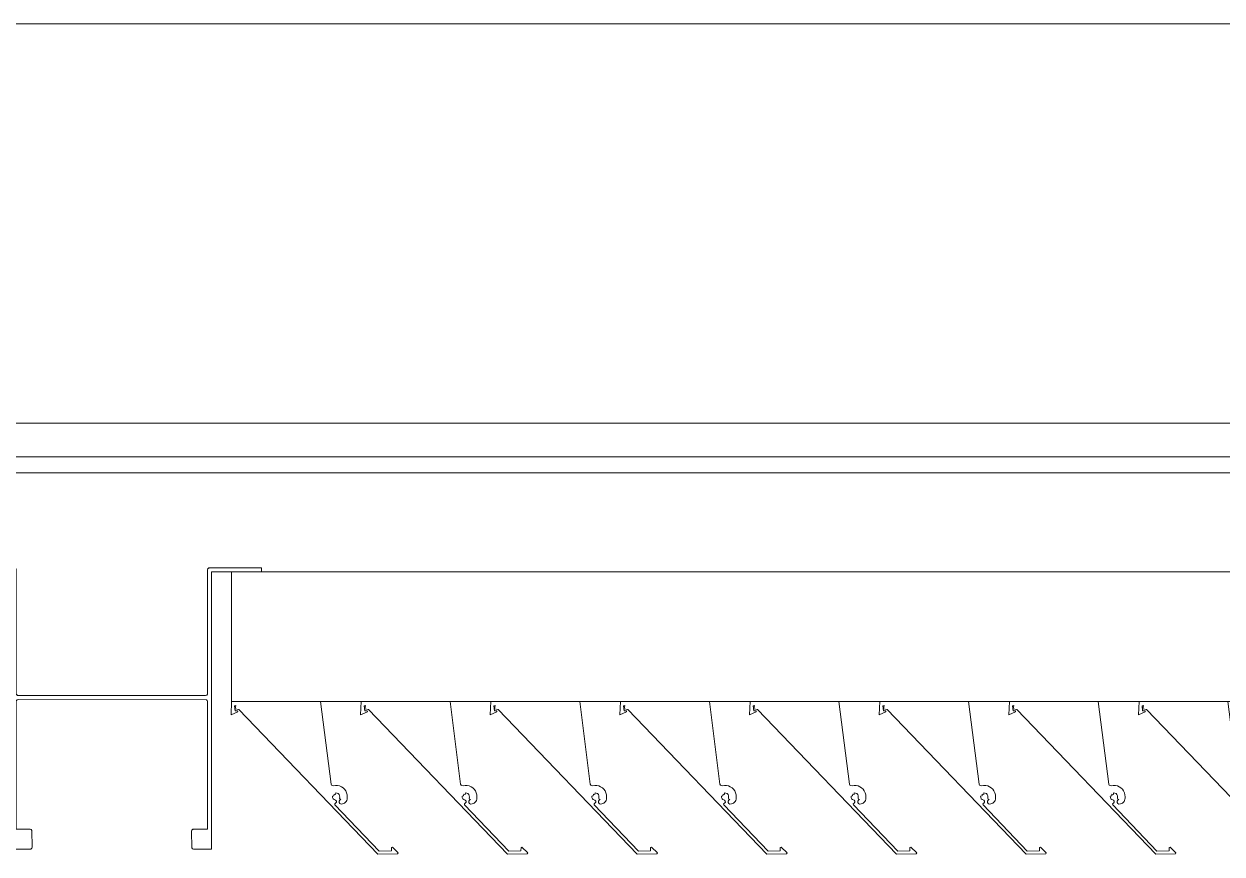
# Model space of a CAD drawing. Header units: millimetres. Extents: x -220592 to 404889, y -217665 to 38245.
# Drawn here: x 7785.06 to 7791.07, y -48120.48 to -48116.32 of the extents above; entities that cross this region are included whole.
import ezdxf

# ---------------------------------------------------------------- set-up
doc = ezdxf.new("R2010")
doc.units = ezdxf.units.MM
doc.linetypes.add('XKITLINE00', pattern=[0])
doc.layers.add('Part', color=7, linetype='Continuous', lineweight=0)

# ---------------------------------------------------------------- blocks, each defined once
blk = doc.blocks.new('*A15107')
at = {"layer": 'Part', "color": 7, "linetype": 'XKITLINE00', "lineweight": 0}
for p, q in [((90.53, 93.899559), (42.030015, 93.899559)), ((90.53, 91.899559), (42.030015, 91.899559))]:
    blk.add_line(p, q, dxfattribs=at)
blk = doc.blocks.new('*A15108')
at = {"layer": 'Part', "color": 7, "linetype": 'XKITLINE00', "lineweight": 0}
for p, q in [((42.279963, 91.730027), (90.279998, 91.729964)), ((42.279963, 91.650027), (90.279998, 91.649964))]:
    blk.add_line(p, q, dxfattribs=at)
blk = doc.blocks.new('*A15109')
at = {"layer": 'Part', "color": 7, "linetype": 'XKITLINE00', "lineweight": 0}
for p, q in [((48.45597, 90.504296), (48.45597, 91.154296)), ((48.45597, 91.154296), (62.255856, 91.154296)), ((48.45597, 90.504296), (62.255856, 90.504296))]:
    blk.add_line(p, q, dxfattribs=at)
blk = doc.blocks.new('*A15184')
at = {"layer": 'Part', "color": 7, "linetype": 'XKITLINE00', "lineweight": 0}
for p, q in [((53.005974, 90.504296), (53.00336, 90.436801)), ((53.021104, 90.482571), (53.027677, 90.484607)), ((53.024244, 90.457588), (53.021104, 90.482571)), ((53.027677, 90.484607), (53.024773, 90.467591)), ((53.024773, 90.467591), (53.043316, 90.464694)), ((53.504682, 90.090488), (53.451678, 90.504296)), ((53.00336, 90.436801), (53.036847, 90.452336)), ((53.036435, 90.457459), (53.024244, 90.457588)), ((53.036847, 90.452336), (53.036435, 90.457459)), ((53.043316, 90.464694), (53.739562, 89.739572)), ((53.506872, 90.085413), (53.504682, 90.090488)), ((53.511424, 90.082276), (53.506872, 90.085413)), ((53.516946, 90.082037), (53.511424, 90.082276)), ((53.52708, 90.083523), (53.516946, 90.082037)), ((53.537316, 90.083148), (53.52708, 90.083523)), ((53.547315, 90.080925), (53.537316, 90.083148)), ((53.556745, 90.076927), (53.547315, 90.080925)), ((53.565295, 90.071287), (53.556745, 90.076927)), ((53.572682, 90.064191), (53.565295, 90.071287)), ((53.57866, 90.055875), (53.572682, 90.064191)), ((53.583033, 90.046612), (53.57866, 90.055875)), ((53.585656, 90.036711), (53.583033, 90.046612)), ((53.51198, 90.029507), (53.51937, 90.031829)), ((53.512402, 90.022835), (53.51198, 90.029507)), ((53.515192, 90.016759), (53.512402, 90.022835)), ((53.519978, 90.012092), (53.515192, 90.016759)), ((53.51937, 90.031829), (53.520314, 90.038994)), ((53.527552, 90.008978), (53.519978, 90.012092)), ((53.520314, 90.038994), (53.527374, 90.037825)), ((53.523434, 89.990782), (53.528061, 89.994437)), ((53.524526, 89.985623), (53.523434, 89.990782)), ((53.527374, 90.037825), (53.52848, 90.04553)), ((53.531709, 90.004795), (53.527552, 90.008978)), ((53.528061, 89.994437), (53.531915, 89.998901)), ((53.52848, 90.04553), (53.534964, 90.044961)), ((53.531915, 89.998901), (53.531709, 90.004795)), ((53.534964, 90.044961), (53.540838, 90.042159)), ((53.540838, 90.042159), (53.54536, 90.037477)), ((53.54536, 90.037477), (53.547958, 90.031509)), ((53.549313, 90.009308), (53.546095, 90.004152)), ((53.546095, 90.004152), (53.546107, 89.998074)), ((53.546107, 89.998074), (53.549344, 89.99293)), ((53.548302, 90.025009), (53.547397, 90.019091)), ((53.547397, 90.019091), (53.549804, 90.01428)), ((53.547958, 90.031509), (53.548302, 90.025009)), ((53.554785, 90.01225), (53.549313, 90.009308)), ((53.549344, 89.99293), (53.554818, 89.99029)), ((53.549804, 90.01428), (53.554785, 90.01225)), ((53.554818, 89.99029), (53.562588, 89.990786)), ((53.562588, 89.990786), (53.568084, 89.992521)), ((53.568084, 89.992521), (53.573147, 89.995275)), ((53.573147, 89.995275), (53.57759, 89.998947)), ((53.57759, 89.998947), (53.581248, 90.0034)), ((53.581248, 90.0034), (53.583988, 90.00847)), ((53.583988, 90.00847), (53.585707, 90.013971)), ((53.586441, 90.026498), (53.585656, 90.036711)), ((53.585707, 90.013971), (53.586343, 90.019699)), ((53.586343, 90.019699), (53.586441, 90.026498)), ((53.745929, 89.754607), (53.524526, 89.985623)), ((53.807275, 89.75495), (53.745929, 89.754607)), ((53.807372, 89.77237), (53.807275, 89.75495)), ((53.812293, 89.773455), (53.807372, 89.77237)), ((53.841181, 89.744806), (53.812293, 89.773455)), ((53.739562, 89.739572), (53.838713, 89.740125)), ((53.838713, 89.740125), (53.841181, 89.744806))]:
    blk.add_line(p, q, dxfattribs=at)
blk = doc.blocks.new('*A15185')
at = {"layer": 'Part', "color": 7, "linetype": 'XKITLINE00', "lineweight": 0}
for p, q in [((52.355974, 90.504296), (52.35336, 90.436801)), ((52.371104, 90.482571), (52.377677, 90.484607)), ((52.374244, 90.457588), (52.371104, 90.482571)), ((52.377677, 90.484607), (52.374773, 90.467591)), ((52.374773, 90.467591), (52.393316, 90.464694)), ((52.854682, 90.090488), (52.801678, 90.504296)), ((52.35336, 90.436801), (52.386847, 90.452336)), ((52.386435, 90.457459), (52.374244, 90.457588)), ((52.386847, 90.452336), (52.386435, 90.457459)), ((52.393316, 90.464694), (53.089562, 89.739572)), ((52.856872, 90.085413), (52.854682, 90.090488)), ((52.861424, 90.082276), (52.856872, 90.085413)), ((52.866946, 90.082037), (52.861424, 90.082276)), ((52.87708, 90.083523), (52.866946, 90.082037)), ((52.887316, 90.083148), (52.87708, 90.083523)), ((52.897315, 90.080925), (52.887316, 90.083148)), ((52.906745, 90.076927), (52.897315, 90.080925)), ((52.915295, 90.071287), (52.906745, 90.076927)), ((52.922682, 90.064191), (52.915295, 90.071287)), ((52.92866, 90.055875), (52.922682, 90.064191)), ((52.933033, 90.046612), (52.92866, 90.055875)), ((52.935656, 90.036711), (52.933033, 90.046612)), ((52.86198, 90.029507), (52.86937, 90.031829)), ((52.862402, 90.022835), (52.86198, 90.029507)), ((52.865192, 90.016759), (52.862402, 90.022835)), ((52.869978, 90.012092), (52.865192, 90.016759)), ((52.86937, 90.031829), (52.870314, 90.038994)), ((52.877552, 90.008978), (52.869978, 90.012092)), ((52.870314, 90.038994), (52.877374, 90.037825)), ((52.873434, 89.990782), (52.878061, 89.994437)), ((52.874526, 89.985623), (52.873434, 89.990782)), ((52.877374, 90.037825), (52.87848, 90.04553)), ((52.881709, 90.004795), (52.877552, 90.008978)), ((52.878061, 89.994437), (52.881915, 89.998901)), ((52.87848, 90.04553), (52.884964, 90.044961)), ((52.881915, 89.998901), (52.881709, 90.004795)), ((52.884964, 90.044961), (52.890838, 90.042159)), ((52.890838, 90.042159), (52.89536, 90.037477)), ((52.89536, 90.037477), (52.897958, 90.031509)), ((52.899313, 90.009308), (52.896095, 90.004152)), ((52.896095, 90.004152), (52.896107, 89.998074)), ((52.896107, 89.998074), (52.899344, 89.99293)), ((52.898302, 90.025009), (52.897397, 90.019091)), ((52.897397, 90.019091), (52.899804, 90.01428)), ((52.897958, 90.031509), (52.898302, 90.025009)), ((52.904785, 90.01225), (52.899313, 90.009308)), ((52.899344, 89.99293), (52.904818, 89.99029)), ((52.899804, 90.01428), (52.904785, 90.01225)), ((52.904818, 89.99029), (52.912588, 89.990786)), ((52.912588, 89.990786), (52.918084, 89.992521)), ((52.918084, 89.992521), (52.923147, 89.995275)), ((52.923147, 89.995275), (52.92759, 89.998947)), ((52.92759, 89.998947), (52.931248, 90.0034)), ((52.931248, 90.0034), (52.933988, 90.00847)), ((52.933988, 90.00847), (52.935707, 90.013971)), ((52.936441, 90.026498), (52.935656, 90.036711)), ((52.935707, 90.013971), (52.936343, 90.019699)), ((52.936343, 90.019699), (52.936441, 90.026498)), ((53.095929, 89.754607), (52.874526, 89.985623)), ((53.157275, 89.75495), (53.095929, 89.754607)), ((53.157372, 89.77237), (53.157275, 89.75495)), ((53.162293, 89.773455), (53.157372, 89.77237)), ((53.191181, 89.744806), (53.162293, 89.773455)), ((53.089562, 89.739572), (53.188713, 89.740125)), ((53.188713, 89.740125), (53.191181, 89.744806))]:
    blk.add_line(p, q, dxfattribs=at)
blk = doc.blocks.new('*A15186')
at = {"layer": 'Part', "color": 7, "linetype": 'XKITLINE00', "lineweight": 0}
for p, q in [((51.705974, 90.504296), (51.70336, 90.436801)), ((51.721104, 90.482571), (51.727677, 90.484607)), ((51.724244, 90.457588), (51.721104, 90.482571)), ((51.727677, 90.484607), (51.724773, 90.467591)), ((51.724773, 90.467591), (51.743316, 90.464694)), ((52.204682, 90.090488), (52.151678, 90.504296)), ((51.70336, 90.436801), (51.736847, 90.452336)), ((51.736435, 90.457459), (51.724244, 90.457588)), ((51.736847, 90.452336), (51.736435, 90.457459)), ((51.743316, 90.464694), (52.439562, 89.739572)), ((52.206872, 90.085413), (52.204682, 90.090488)), ((52.211424, 90.082276), (52.206872, 90.085413)), ((52.216946, 90.082037), (52.211424, 90.082276)), ((52.22708, 90.083523), (52.216946, 90.082037)), ((52.237316, 90.083148), (52.22708, 90.083523)), ((52.247315, 90.080925), (52.237316, 90.083148)), ((52.256745, 90.076927), (52.247315, 90.080925)), ((52.265295, 90.071287), (52.256745, 90.076927)), ((52.272682, 90.064191), (52.265295, 90.071287)), ((52.27866, 90.055875), (52.272682, 90.064191)), ((52.283033, 90.046612), (52.27866, 90.055875)), ((52.285656, 90.036711), (52.283033, 90.046612)), ((52.21198, 90.029507), (52.21937, 90.031829)), ((52.212402, 90.022835), (52.21198, 90.029507)), ((52.215192, 90.016759), (52.212402, 90.022835)), ((52.219978, 90.012092), (52.215192, 90.016759)), ((52.21937, 90.031829), (52.220314, 90.038994)), ((52.227552, 90.008978), (52.219978, 90.012092)), ((52.220314, 90.038994), (52.227374, 90.037825)), ((52.223434, 89.990782), (52.228061, 89.994437)), ((52.224526, 89.985623), (52.223434, 89.990782)), ((52.227374, 90.037825), (52.22848, 90.04553)), ((52.231709, 90.004795), (52.227552, 90.008978)), ((52.228061, 89.994437), (52.231915, 89.998901)), ((52.22848, 90.04553), (52.234964, 90.044961)), ((52.231915, 89.998901), (52.231709, 90.004795)), ((52.234964, 90.044961), (52.240838, 90.042159)), ((52.240838, 90.042159), (52.24536, 90.037477)), ((52.24536, 90.037477), (52.247958, 90.031509)), ((52.249313, 90.009308), (52.246095, 90.004152)), ((52.246095, 90.004152), (52.246107, 89.998074)), ((52.246107, 89.998074), (52.249344, 89.99293)), ((52.248302, 90.025009), (52.247397, 90.019091)), ((52.247397, 90.019091), (52.249804, 90.01428)), ((52.247958, 90.031509), (52.248302, 90.025009)), ((52.254785, 90.01225), (52.249313, 90.009308)), ((52.249344, 89.99293), (52.254818, 89.99029)), ((52.249804, 90.01428), (52.254785, 90.01225)), ((52.254818, 89.99029), (52.262588, 89.990786)), ((52.262588, 89.990786), (52.268084, 89.992521)), ((52.268084, 89.992521), (52.273147, 89.995275)), ((52.273147, 89.995275), (52.27759, 89.998947)), ((52.27759, 89.998947), (52.281248, 90.0034)), ((52.281248, 90.0034), (52.283988, 90.00847)), ((52.283988, 90.00847), (52.285707, 90.013971)), ((52.286441, 90.026498), (52.285656, 90.036711)), ((52.285707, 90.013971), (52.286343, 90.019699)), ((52.286343, 90.019699), (52.286441, 90.026498)), ((52.445929, 89.754607), (52.224526, 89.985623)), ((52.507275, 89.75495), (52.445929, 89.754607)), ((52.507372, 89.77237), (52.507275, 89.75495)), ((52.512293, 89.773455), (52.507372, 89.77237)), ((52.541181, 89.744806), (52.512293, 89.773455)), ((52.439562, 89.739572), (52.538713, 89.740125)), ((52.538713, 89.740125), (52.541181, 89.744806))]:
    blk.add_line(p, q, dxfattribs=at)
blk = doc.blocks.new('*A15187')
at = {"layer": 'Part', "color": 7, "linetype": 'XKITLINE00', "lineweight": 0}
for p, q in [((51.055974, 90.504296), (51.05336, 90.436801)), ((51.071104, 90.482571), (51.077677, 90.484607)), ((51.074244, 90.457588), (51.071104, 90.482571)), ((51.077677, 90.484607), (51.074773, 90.467591)), ((51.074773, 90.467591), (51.093316, 90.464694)), ((51.554682, 90.090488), (51.501678, 90.504296)), ((51.05336, 90.436801), (51.086847, 90.452336)), ((51.086435, 90.457459), (51.074244, 90.457588)), ((51.086847, 90.452336), (51.086435, 90.457459)), ((51.093316, 90.464694), (51.789562, 89.739572)), ((51.556872, 90.085413), (51.554682, 90.090488)), ((51.561424, 90.082276), (51.556872, 90.085413)), ((51.566946, 90.082037), (51.561424, 90.082276)), ((51.57708, 90.083523), (51.566946, 90.082037)), ((51.587316, 90.083148), (51.57708, 90.083523)), ((51.597315, 90.080925), (51.587316, 90.083148)), ((51.606745, 90.076927), (51.597315, 90.080925)), ((51.615295, 90.071287), (51.606745, 90.076927)), ((51.622682, 90.064191), (51.615295, 90.071287)), ((51.62866, 90.055875), (51.622682, 90.064191)), ((51.633033, 90.046612), (51.62866, 90.055875)), ((51.635656, 90.036711), (51.633033, 90.046612)), ((51.56198, 90.029507), (51.56937, 90.031829)), ((51.562402, 90.022835), (51.56198, 90.029507)), ((51.565192, 90.016759), (51.562402, 90.022835)), ((51.569978, 90.012092), (51.565192, 90.016759)), ((51.56937, 90.031829), (51.570314, 90.038994)), ((51.577552, 90.008978), (51.569978, 90.012092)), ((51.570314, 90.038994), (51.577374, 90.037825)), ((51.573434, 89.990782), (51.578061, 89.994437)), ((51.574526, 89.985623), (51.573434, 89.990782)), ((51.577374, 90.037825), (51.57848, 90.04553)), ((51.581709, 90.004795), (51.577552, 90.008978)), ((51.578061, 89.994437), (51.581915, 89.998901)), ((51.57848, 90.04553), (51.584964, 90.044961)), ((51.581915, 89.998901), (51.581709, 90.004795)), ((51.584964, 90.044961), (51.590838, 90.042159)), ((51.590838, 90.042159), (51.59536, 90.037477)), ((51.59536, 90.037477), (51.597958, 90.031509)), ((51.599313, 90.009308), (51.596095, 90.004152)), ((51.596095, 90.004152), (51.596107, 89.998074)), ((51.596107, 89.998074), (51.599344, 89.99293)), ((51.598302, 90.025009), (51.597397, 90.019091)), ((51.597397, 90.019091), (51.599804, 90.01428)), ((51.597958, 90.031509), (51.598302, 90.025009)), ((51.604785, 90.01225), (51.599313, 90.009308)), ((51.599344, 89.99293), (51.604818, 89.99029)), ((51.599804, 90.01428), (51.604785, 90.01225)), ((51.604818, 89.99029), (51.612588, 89.990786)), ((51.612588, 89.990786), (51.618084, 89.992521)), ((51.618084, 89.992521), (51.623147, 89.995275)), ((51.623147, 89.995275), (51.62759, 89.998947)), ((51.62759, 89.998947), (51.631248, 90.0034)), ((51.631248, 90.0034), (51.633988, 90.00847)), ((51.633988, 90.00847), (51.635707, 90.013971)), ((51.636441, 90.026498), (51.635656, 90.036711)), ((51.635707, 90.013971), (51.636343, 90.019699)), ((51.636343, 90.019699), (51.636441, 90.026498)), ((51.795929, 89.754607), (51.574526, 89.985623)), ((51.857275, 89.75495), (51.795929, 89.754607)), ((51.857372, 89.77237), (51.857275, 89.75495)), ((51.862293, 89.773455), (51.857372, 89.77237)), ((51.891181, 89.744806), (51.862293, 89.773455)), ((51.789562, 89.739572), (51.888713, 89.740125)), ((51.888713, 89.740125), (51.891181, 89.744806))]:
    blk.add_line(p, q, dxfattribs=at)
blk = doc.blocks.new('*A15188')
at = {"layer": 'Part', "color": 7, "linetype": 'XKITLINE00', "lineweight": 0}
for p, q in [((50.405974, 90.504296), (50.40336, 90.436801)), ((50.421104, 90.482571), (50.427677, 90.484607)), ((50.424244, 90.457588), (50.421104, 90.482571)), ((50.427677, 90.484607), (50.424773, 90.467591)), ((50.424773, 90.467591), (50.443316, 90.464694)), ((50.904682, 90.090488), (50.851678, 90.504296)), ((50.40336, 90.436801), (50.436847, 90.452336)), ((50.436435, 90.457459), (50.424244, 90.457588)), ((50.436847, 90.452336), (50.436435, 90.457459)), ((50.443316, 90.464694), (51.139562, 89.739572)), ((50.906872, 90.085413), (50.904682, 90.090488)), ((50.911424, 90.082276), (50.906872, 90.085413)), ((50.916946, 90.082037), (50.911424, 90.082276)), ((50.92708, 90.083523), (50.916946, 90.082037)), ((50.937316, 90.083148), (50.92708, 90.083523)), ((50.947315, 90.080925), (50.937316, 90.083148)), ((50.956745, 90.076927), (50.947315, 90.080925)), ((50.965295, 90.071287), (50.956745, 90.076927)), ((50.972682, 90.064191), (50.965295, 90.071287)), ((50.97866, 90.055875), (50.972682, 90.064191)), ((50.983033, 90.046612), (50.97866, 90.055875)), ((50.985656, 90.036711), (50.983033, 90.046612)), ((50.91198, 90.029507), (50.91937, 90.031829)), ((50.912402, 90.022835), (50.91198, 90.029507)), ((50.915192, 90.016759), (50.912402, 90.022835)), ((50.919978, 90.012092), (50.915192, 90.016759)), ((50.91937, 90.031829), (50.920314, 90.038994)), ((50.927552, 90.008978), (50.919978, 90.012092)), ((50.920314, 90.038994), (50.927374, 90.037825)), ((50.923434, 89.990782), (50.928061, 89.994437)), ((50.924526, 89.985623), (50.923434, 89.990782)), ((50.927374, 90.037825), (50.92848, 90.04553)), ((50.931709, 90.004795), (50.927552, 90.008978)), ((50.928061, 89.994437), (50.931915, 89.998901)), ((50.92848, 90.04553), (50.934964, 90.044961)), ((50.931915, 89.998901), (50.931709, 90.004795)), ((50.934964, 90.044961), (50.940838, 90.042159)), ((50.940838, 90.042159), (50.94536, 90.037477)), ((50.94536, 90.037477), (50.947958, 90.031509)), ((50.949313, 90.009308), (50.946095, 90.004152)), ((50.946095, 90.004152), (50.946107, 89.998074)), ((50.946107, 89.998074), (50.949344, 89.99293)), ((50.948302, 90.025009), (50.947397, 90.019091)), ((50.947397, 90.019091), (50.949804, 90.01428)), ((50.947958, 90.031509), (50.948302, 90.025009)), ((50.954785, 90.01225), (50.949313, 90.009308)), ((50.949344, 89.99293), (50.954818, 89.99029)), ((50.949804, 90.01428), (50.954785, 90.01225)), ((50.954818, 89.99029), (50.962588, 89.990786)), ((50.962588, 89.990786), (50.968084, 89.992521)), ((50.968084, 89.992521), (50.973147, 89.995275)), ((50.973147, 89.995275), (50.97759, 89.998947)), ((50.97759, 89.998947), (50.981248, 90.0034)), ((50.981248, 90.0034), (50.983988, 90.00847)), ((50.983988, 90.00847), (50.985707, 90.013971)), ((50.986441, 90.026498), (50.985656, 90.036711)), ((50.985707, 90.013971), (50.986343, 90.019699)), ((50.986343, 90.019699), (50.986441, 90.026498)), ((51.145929, 89.754607), (50.924526, 89.985623)), ((51.207275, 89.75495), (51.145929, 89.754607)), ((51.207372, 89.77237), (51.207275, 89.75495)), ((51.212293, 89.773455), (51.207372, 89.77237)), ((51.241181, 89.744806), (51.212293, 89.773455)), ((51.139562, 89.739572), (51.238713, 89.740125)), ((51.238713, 89.740125), (51.241181, 89.744806))]:
    blk.add_line(p, q, dxfattribs=at)
blk = doc.blocks.new('*A15189')
at = {"layer": 'Part', "color": 7, "linetype": 'XKITLINE00', "lineweight": 0}
for p, q in [((49.755974, 90.504296), (49.75336, 90.436801)), ((49.771104, 90.482571), (49.777677, 90.484607)), ((49.774244, 90.457588), (49.771104, 90.482571)), ((49.777677, 90.484607), (49.774773, 90.467591)), ((49.774773, 90.467591), (49.793316, 90.464694)), ((50.254682, 90.090488), (50.201678, 90.504296)), ((49.75336, 90.436801), (49.786847, 90.452336)), ((49.786435, 90.457459), (49.774244, 90.457588)), ((49.786847, 90.452336), (49.786435, 90.457459)), ((49.793316, 90.464694), (50.489562, 89.739572)), ((50.256872, 90.085413), (50.254682, 90.090488)), ((50.261424, 90.082276), (50.256872, 90.085413)), ((50.266946, 90.082037), (50.261424, 90.082276)), ((50.27708, 90.083523), (50.266946, 90.082037)), ((50.287316, 90.083148), (50.27708, 90.083523)), ((50.297315, 90.080925), (50.287316, 90.083148)), ((50.306745, 90.076927), (50.297315, 90.080925)), ((50.315295, 90.071287), (50.306745, 90.076927)), ((50.322682, 90.064191), (50.315295, 90.071287)), ((50.32866, 90.055875), (50.322682, 90.064191)), ((50.333033, 90.046612), (50.32866, 90.055875)), ((50.335656, 90.036711), (50.333033, 90.046612)), ((50.26198, 90.029507), (50.26937, 90.031829)), ((50.262402, 90.022835), (50.26198, 90.029507)), ((50.265192, 90.016759), (50.262402, 90.022835)), ((50.269978, 90.012092), (50.265192, 90.016759)), ((50.26937, 90.031829), (50.270314, 90.038994)), ((50.277552, 90.008978), (50.269978, 90.012092)), ((50.270314, 90.038994), (50.277374, 90.037825)), ((50.273434, 89.990782), (50.278061, 89.994437)), ((50.274526, 89.985623), (50.273434, 89.990782)), ((50.277374, 90.037825), (50.27848, 90.04553)), ((50.281709, 90.004795), (50.277552, 90.008978)), ((50.278061, 89.994437), (50.281915, 89.998901)), ((50.27848, 90.04553), (50.284964, 90.044961)), ((50.281915, 89.998901), (50.281709, 90.004795)), ((50.284964, 90.044961), (50.290838, 90.042159)), ((50.290838, 90.042159), (50.29536, 90.037477)), ((50.29536, 90.037477), (50.297958, 90.031509)), ((50.299313, 90.009308), (50.296095, 90.004152)), ((50.296095, 90.004152), (50.296107, 89.998074)), ((50.296107, 89.998074), (50.299344, 89.99293)), ((50.298302, 90.025009), (50.297397, 90.019091)), ((50.297397, 90.019091), (50.299804, 90.01428)), ((50.297958, 90.031509), (50.298302, 90.025009)), ((50.304785, 90.01225), (50.299313, 90.009308)), ((50.299344, 89.99293), (50.304818, 89.99029)), ((50.299804, 90.01428), (50.304785, 90.01225)), ((50.304818, 89.99029), (50.312588, 89.990786)), ((50.312588, 89.990786), (50.318084, 89.992521)), ((50.318084, 89.992521), (50.323147, 89.995275)), ((50.323147, 89.995275), (50.32759, 89.998947)), ((50.32759, 89.998947), (50.331248, 90.0034)), ((50.331248, 90.0034), (50.333988, 90.00847)), ((50.333988, 90.00847), (50.335707, 90.013971)), ((50.336441, 90.026498), (50.335656, 90.036711)), ((50.335707, 90.013971), (50.336343, 90.019699)), ((50.336343, 90.019699), (50.336441, 90.026498)), ((50.495929, 89.754607), (50.274526, 89.985623)), ((50.557275, 89.75495), (50.495929, 89.754607)), ((50.557372, 89.77237), (50.557275, 89.75495)), ((50.562293, 89.773455), (50.557372, 89.77237)), ((50.591181, 89.744806), (50.562293, 89.773455)), ((50.489562, 89.739572), (50.588713, 89.740125)), ((50.588713, 89.740125), (50.591181, 89.744806))]:
    blk.add_line(p, q, dxfattribs=at)
blk = doc.blocks.new('*A15190')
at = {"layer": 'Part', "color": 7, "linetype": 'XKITLINE00', "lineweight": 0}
for p, q in [((49.105974, 90.504296), (49.10336, 90.436801)), ((49.121104, 90.482571), (49.127677, 90.484607)), ((49.124244, 90.457588), (49.121104, 90.482571)), ((49.127677, 90.484607), (49.124773, 90.467591)), ((49.124773, 90.467591), (49.143316, 90.464694)), ((49.604682, 90.090488), (49.551678, 90.504296)), ((49.10336, 90.436801), (49.136847, 90.452336)), ((49.136435, 90.457459), (49.124244, 90.457588)), ((49.136847, 90.452336), (49.136435, 90.457459)), ((49.143316, 90.464694), (49.839562, 89.739572)), ((49.606872, 90.085413), (49.604682, 90.090488)), ((49.611424, 90.082276), (49.606872, 90.085413)), ((49.616946, 90.082037), (49.611424, 90.082276)), ((49.62708, 90.083523), (49.616946, 90.082037)), ((49.637316, 90.083148), (49.62708, 90.083523)), ((49.647315, 90.080925), (49.637316, 90.083148)), ((49.656745, 90.076927), (49.647315, 90.080925)), ((49.665295, 90.071287), (49.656745, 90.076927)), ((49.672682, 90.064191), (49.665295, 90.071287)), ((49.67866, 90.055875), (49.672682, 90.064191)), ((49.683033, 90.046612), (49.67866, 90.055875)), ((49.685656, 90.036711), (49.683033, 90.046612)), ((49.61198, 90.029507), (49.61937, 90.031829)), ((49.612402, 90.022835), (49.61198, 90.029507)), ((49.615192, 90.016759), (49.612402, 90.022835)), ((49.619978, 90.012092), (49.615192, 90.016759)), ((49.61937, 90.031829), (49.620314, 90.038994)), ((49.627552, 90.008978), (49.619978, 90.012092)), ((49.620314, 90.038994), (49.627374, 90.037825)), ((49.623434, 89.990782), (49.628061, 89.994437)), ((49.624526, 89.985623), (49.623434, 89.990782)), ((49.627374, 90.037825), (49.62848, 90.04553)), ((49.631709, 90.004795), (49.627552, 90.008978)), ((49.628061, 89.994437), (49.631915, 89.998901)), ((49.62848, 90.04553), (49.634964, 90.044961)), ((49.631915, 89.998901), (49.631709, 90.004795)), ((49.634964, 90.044961), (49.640838, 90.042159)), ((49.640838, 90.042159), (49.64536, 90.037477)), ((49.64536, 90.037477), (49.647958, 90.031509)), ((49.649313, 90.009308), (49.646095, 90.004152)), ((49.646095, 90.004152), (49.646107, 89.998074)), ((49.646107, 89.998074), (49.649344, 89.99293)), ((49.648302, 90.025009), (49.647397, 90.019091)), ((49.647397, 90.019091), (49.649804, 90.01428)), ((49.647958, 90.031509), (49.648302, 90.025009)), ((49.654785, 90.01225), (49.649313, 90.009308)), ((49.649344, 89.99293), (49.654818, 89.99029)), ((49.649804, 90.01428), (49.654785, 90.01225)), ((49.654818, 89.99029), (49.662588, 89.990786)), ((49.662588, 89.990786), (49.668084, 89.992521)), ((49.668084, 89.992521), (49.673147, 89.995275)), ((49.673147, 89.995275), (49.67759, 89.998947)), ((49.67759, 89.998947), (49.681248, 90.0034)), ((49.681248, 90.0034), (49.683988, 90.00847)), ((49.683988, 90.00847), (49.685707, 90.013971)), ((49.686441, 90.026498), (49.685656, 90.036711)), ((49.685707, 90.013971), (49.686343, 90.019699)), ((49.686343, 90.019699), (49.686441, 90.026498)), ((49.845929, 89.754607), (49.624526, 89.985623)), ((49.907275, 89.75495), (49.845929, 89.754607)), ((49.907372, 89.77237), (49.907275, 89.75495)), ((49.912293, 89.773455), (49.907372, 89.77237)), ((49.941181, 89.744806), (49.912293, 89.773455)), ((49.839562, 89.739572), (49.938713, 89.740125)), ((49.938713, 89.740125), (49.941181, 89.744806))]:
    blk.add_line(p, q, dxfattribs=at)
blk = doc.blocks.new('*A15191')
at = {"layer": 'Part', "color": 7, "linetype": 'XKITLINE00', "lineweight": 0}
for p, q in [((48.45597, 90.504182), (48.45336, 90.436801)), ((48.471104, 90.482571), (48.477677, 90.484607)), ((48.474244, 90.457588), (48.471104, 90.482571)), ((48.477677, 90.484607), (48.474773, 90.467591)), ((48.474773, 90.467591), (48.493316, 90.464694)), ((48.954682, 90.090488), (48.901678, 90.504296)), ((48.45336, 90.436801), (48.486847, 90.452336)), ((48.486435, 90.457459), (48.474244, 90.457588)), ((48.486847, 90.452336), (48.486435, 90.457459)), ((48.493316, 90.464694), (49.189562, 89.739572)), ((48.956872, 90.085413), (48.954682, 90.090488)), ((48.961424, 90.082276), (48.956872, 90.085413)), ((48.966946, 90.082037), (48.961424, 90.082276)), ((48.97708, 90.083523), (48.966946, 90.082037)), ((48.987316, 90.083148), (48.97708, 90.083523)), ((48.997315, 90.080925), (48.987316, 90.083148)), ((49.006745, 90.076927), (48.997315, 90.080925)), ((49.015295, 90.071287), (49.006745, 90.076927)), ((49.022682, 90.064191), (49.015295, 90.071287)), ((49.02866, 90.055875), (49.022682, 90.064191)), ((49.033033, 90.046612), (49.02866, 90.055875)), ((49.035656, 90.036711), (49.033033, 90.046612)), ((48.96198, 90.029507), (48.96937, 90.031829)), ((48.962402, 90.022835), (48.96198, 90.029507)), ((48.965192, 90.016759), (48.962402, 90.022835)), ((48.969978, 90.012092), (48.965192, 90.016759)), ((48.96937, 90.031829), (48.970314, 90.038994)), ((48.977552, 90.008978), (48.969978, 90.012092)), ((48.970314, 90.038994), (48.977374, 90.037825)), ((48.973434, 89.990782), (48.978061, 89.994437)), ((48.974526, 89.985623), (48.973434, 89.990782)), ((48.977374, 90.037825), (48.97848, 90.04553)), ((48.981709, 90.004795), (48.977552, 90.008978)), ((48.978061, 89.994437), (48.981915, 89.998901)), ((48.97848, 90.04553), (48.984964, 90.044961)), ((48.981915, 89.998901), (48.981709, 90.004795)), ((48.984964, 90.044961), (48.990838, 90.042159)), ((48.990838, 90.042159), (48.99536, 90.037477)), ((48.99536, 90.037477), (48.997958, 90.031509)), ((48.999313, 90.009308), (48.996095, 90.004152)), ((48.996095, 90.004152), (48.996107, 89.998074)), ((48.996107, 89.998074), (48.999344, 89.99293)), ((48.998302, 90.025009), (48.997397, 90.019091)), ((48.997397, 90.019091), (48.999804, 90.01428)), ((48.997958, 90.031509), (48.998302, 90.025009)), ((49.004785, 90.01225), (48.999313, 90.009308)), ((48.999344, 89.99293), (49.004818, 89.99029)), ((48.999804, 90.01428), (49.004785, 90.01225)), ((49.004818, 89.99029), (49.012588, 89.990786)), ((49.012588, 89.990786), (49.018084, 89.992521)), ((49.018084, 89.992521), (49.023147, 89.995275)), ((49.023147, 89.995275), (49.02759, 89.998947)), ((49.02759, 89.998947), (49.031248, 90.0034)), ((49.031248, 90.0034), (49.033988, 90.00847)), ((49.033988, 90.00847), (49.035707, 90.013971)), ((49.036441, 90.026498), (49.035656, 90.036711)), ((49.035707, 90.013971), (49.036343, 90.019699)), ((49.036343, 90.019699), (49.036441, 90.026498)), ((49.195929, 89.754607), (48.974526, 89.985623)), ((49.257275, 89.75495), (49.195929, 89.754607)), ((49.257372, 89.77237), (49.257275, 89.75495)), ((49.262293, 89.773455), (49.257372, 89.77237)), ((49.291181, 89.744806), (49.262293, 89.773455)), ((49.189562, 89.739572), (49.288713, 89.740125)), ((49.288713, 89.740125), (49.291181, 89.744806))]:
    blk.add_line(p, q, dxfattribs=at)
blk = doc.blocks.new('*A15192')
at = {"layer": 'Part', "color": 7, "linetype": 'XKITLINE00', "lineweight": 0}
for p, q in [((47.106075, 91.154012), (47.106078, 91.174012)), ((47.356075, 91.153968), (47.106075, 91.154012)), ((47.106078, 91.174012), (47.366078, 91.173967)), ((47.355832, 89.763968), (47.356075, 91.153968)), ((47.366078, 91.173967), (47.371634, 91.17228)), ((47.371634, 91.17228), (47.375316, 91.167792)), ((47.375316, 91.167792), (47.375968, 90.543965)), ((48.335206, 90.539971), (48.336077, 91.163797)), ((48.336077, 91.163797), (48.337763, 91.169353)), ((48.337763, 91.169353), (48.342251, 91.173035)), ((48.342251, 91.173035), (48.606078, 91.17375)), ((48.356075, 91.153794), (48.355832, 89.763794)), ((48.606075, 91.15375), (48.356075, 91.153794)), ((48.606078, 91.17375), (48.606075, 91.15375)), ((47.375968, 90.543965), (47.377653, 90.538409)), ((47.377653, 90.538409), (47.38214, 90.534725)), ((47.38214, 90.534725), (47.385967, 90.533963)), ((47.385967, 90.533963), (48.325967, 90.533799)), ((48.325967, 90.533799), (48.331523, 90.535483)), ((48.331523, 90.535483), (48.335206, 90.539971)), ((47.376723, 90.507792), (47.37585, 89.863965)), ((47.380407, 90.512279), (47.376723, 90.507792)), ((47.385963, 90.513963), (47.380407, 90.512279)), ((48.32979, 90.513037), (47.385963, 90.513963)), ((48.334277, 90.509353), (48.32979, 90.513037)), ((48.335961, 90.503797), (48.334277, 90.509353)), ((48.33585, 89.863797), (48.335961, 90.503797)), ((47.37585, 89.863965), (47.44585, 89.863953)), ((47.44585, 89.863953), (47.451405, 89.862266)), ((47.451405, 89.862266), (47.455087, 89.857778)), ((47.455087, 89.857778), (47.455834, 89.773951)), ((48.255848, 89.853811), (48.257534, 89.859367)), ((48.256594, 89.769984), (48.255848, 89.853811)), ((48.257534, 89.859367), (48.262023, 89.863049)), ((48.262023, 89.863049), (48.33585, 89.863797)), ((47.449659, 89.764713), (47.355832, 89.763968)), ((47.454148, 89.768396), (47.449659, 89.764713)), ((47.455834, 89.773951), (47.454148, 89.768396)), ((48.260277, 89.765496), (48.256594, 89.769984)), ((48.265832, 89.76381), (48.260277, 89.765496)), ((48.355832, 89.763794), (48.265832, 89.76381))]:
    blk.add_line(p, q, dxfattribs=at)
blk = doc.blocks.new('*A15341')
at = {"layer": 'Part', "color": 7, "linetype": 'XKITLINE00', "lineweight": 0}
for p, q in [((47.105973, 91.174515), (47.10597, 91.154515)), ((47.365973, 91.174469), (47.105973, 91.174515)), ((47.355727, 89.764471), (47.35597, 91.153968)), ((47.371529, 91.172783), (47.365973, 91.174469)), ((47.375211, 91.168294), (47.371529, 91.172783)), ((47.375212, 91.167919), (47.375211, 91.168294)), ((48.335972, 91.1643), (48.335102, 90.540473)), ((48.337658, 91.169855), (48.335972, 91.1643)), ((48.342146, 91.173538), (48.337658, 91.169855)), ((48.605973, 91.174253), (48.342146, 91.173538)), ((48.605973, 91.17375), (48.605973, 91.174253)), ((47.377548, 90.538912), (47.382035, 90.535228)), ((47.385862, 90.534466), (47.382035, 90.535228)), ((48.325862, 90.534302), (47.385862, 90.534466)), ((48.331418, 90.535986), (48.325862, 90.534302)), ((48.335102, 90.540473), (48.331418, 90.535986)), ((48.335856, 90.504144), (48.335745, 89.8643)), ((47.445745, 89.864455), (47.37585, 89.864468)), ((47.4513, 89.862769), (47.445745, 89.864455)), ((47.454982, 89.858281), (47.4513, 89.862769)), ((47.454986, 89.857902), (47.454982, 89.858281)), ((48.257429, 89.859869), (48.255743, 89.854314)), ((48.255743, 89.854314), (48.25649, 89.770487)), ((48.261918, 89.863552), (48.257429, 89.859869)), ((48.335745, 89.8643), (48.261918, 89.863552))]:
    blk.add_line(p, q, dxfattribs=at)

msp = doc.modelspace()

# ---------------------------------------------------------------- block references
at = {"color": 7, "lineweight": 0}
for name in ['*A15107', '*A15108', '*A15341', '*A15192', '*A15109', '*A15191', '*A15190', '*A15189', '*A15188', '*A15187', '*A15186', '*A15185', '*A15184']:
    msp.add_blockref(name, (7737.6457, -48210.2152), dxfattribs=at)

doc.saveas('drawing.dxf')
